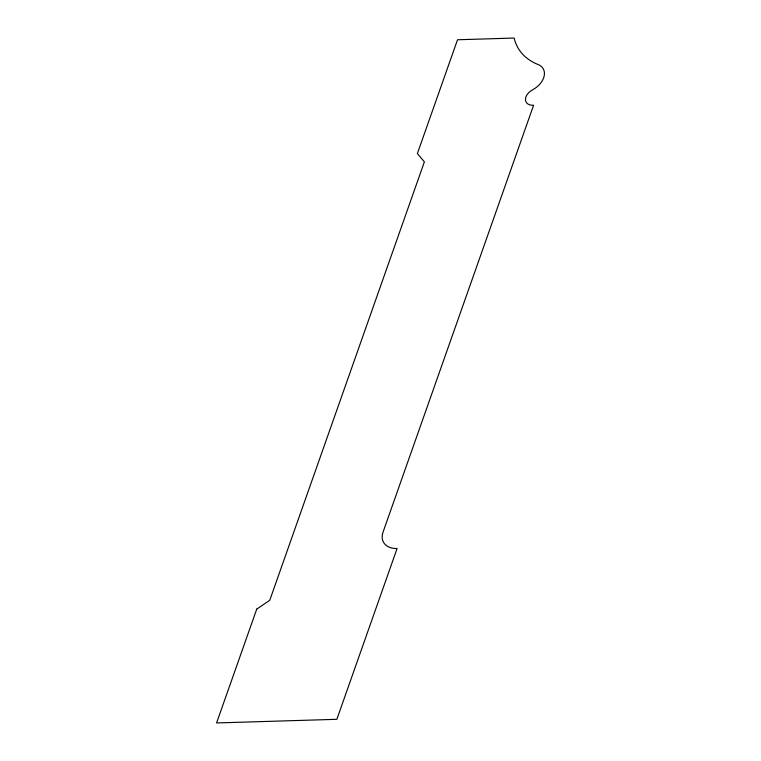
<?xml version="1.0" encoding="UTF-8"?>
<svg xmlns="http://www.w3.org/2000/svg" width="761" height="761" viewBox="0 0 761 761"><rect width="100%" height="100%" fill="white"/><g stroke="black" fill="none" stroke-linecap="round" stroke-linejoin="round"><path stroke-width="1.14" d="M256.733 609.114L216.59 722.95L336.857 719.307L397.09 548.51A22.392 15.125 -28.8 0 1 383.068 532.034L533.594 105.227A11.301 7.629 -28.8 0 1 525.509 100.119A11.301 7.629 -28.8 0 1 531.853 90.245A19.529 13.194 -28.8 0 0 538.798 64.799A75.758 51.187 -28.8 0 1 514.17 38.05L457.523 39.762L417.37 153.598L424.391 161.836L269.765 600.267L256.733 609.114"/></g></svg>
